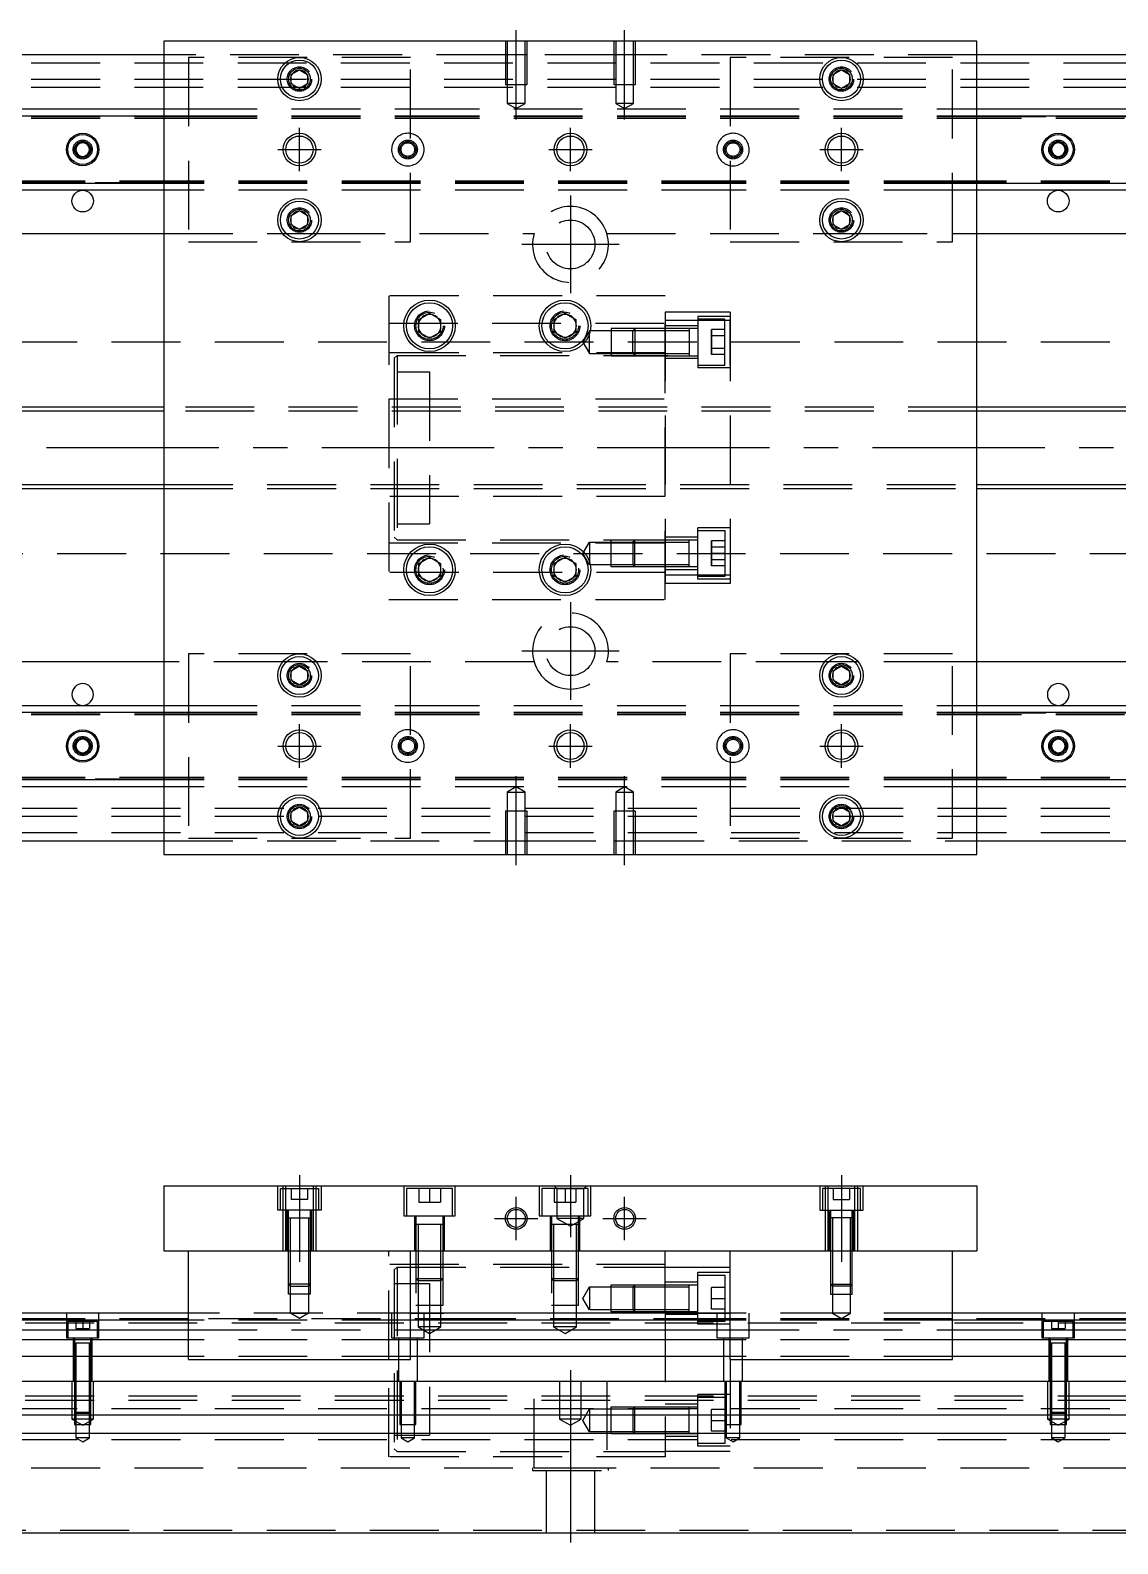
# Model space of a CAD drawing. Extents: x -10 to 788, y -246 to 77.
# Drawn here: x 190.3 to 391, y -202.1 to 77 of the extents above; entities that cross this region are included whole.
import ezdxf

# ---------------------------------------------------------------- set-up
doc = ezdxf.new("R2010")
doc.units = 0
doc.linetypes.add('CENTER', pattern=[50.8, 31.75, -6.35, 6.35, -6.35])
doc.linetypes.add('DASHED', pattern=[19.05, 12.7, -6.35])
doc.layers.get('0').update_dxf_attribs({"linetype": 'CONTINUOUS'})
doc.layers.add('CENTER', color=1, linetype='CENTER')

msp = doc.modelspace()

# ---------------------------------------------------------------- linework, layer by layer
at = {"color": 7, "linetype": 'CONTINUOUS'}
for p, q in [((215, 75), (215, -75)), ((365, 75), (215, 75)), ((365, -75), (365, 75)), ((215, 72.5), (0, 72.5)), ((580, 72.5), (365, 72.5)), ((238.5, 68.866026), (240, 69.73205)), ((238.5, 67.133974), (238.5, 68.866026)), ((240, 66.26795), (238.5, 67.133974)), ((240, 69.73205), (241.5, 68.866026)), ((241.5, 67.133974), (240, 66.26795)), ((241.5, 68.866026), (241.5, 67.133974)), ((338.5, 68.866026), (340, 69.73205)), ((338.5, 67.133974), (338.5, 68.866026)), ((340, 66.26795), (338.5, 67.133974)), ((340, 69.73205), (341.5, 68.866026)), ((341.5, 67.133974), (340, 66.26795)), ((341.5, 68.866026), (341.5, 67.133974)), ((0, 62.5), (215, 62.5)), ((365, 62.5), (580, 62.5)), ((0, 61.247728), (215, 61.247728)), ((365, 61.247728), (580, 61.247728)), ((198.75, 55.721688), (200, 56.443376)), ((200, 56.443376), (201.25, 55.721688)), ((378.75, 55.721688), (380, 56.443376)), ((380, 56.443376), (381.25, 55.721688)), ((198.75, 54.278312), (198.75, 55.721688)), ((200, 53.556624), (198.75, 54.278312)), ((201.25, 54.278312), (200, 53.556624)), ((201.25, 55.721688), (201.25, 54.278312)), ((378.75, 54.278312), (378.75, 55.721688)), ((380, 53.556624), (378.75, 54.278312)), ((381.25, 54.278312), (380, 53.556624)), ((381.25, 55.721688), (381.25, 54.278312)), ((215, 48.752272), (0, 48.752272)), ((215, 47.5), (0, 47.5)), ((580, 48.752272), (365, 48.752272)), ((580, 47.5), (365, 47.5)), ((238.5, 42.866026), (240, 43.73205)), ((238.5, 41.133974), (238.5, 42.866026)), ((240, 43.73205), (241.5, 42.866026)), ((241.5, 42.866026), (241.5, 41.133974)), ((338.5, 42.866026), (340, 43.73205)), ((338.5, 41.133974), (338.5, 42.866026)), ((340, 43.73205), (341.5, 42.866026)), ((341.5, 42.866026), (341.5, 41.133974)), ((176.708204, 39.5), (215, 39.5)), ((240, 40.26795), (238.5, 41.133974)), ((241.5, 41.133974), (240, 40.26795)), ((340, 40.26795), (338.5, 41.133974)), ((341.5, 41.133974), (340, 40.26795)), ((365, 39.5), (403.291796, 39.5)), ((262, 23.6547), (264, 24.809402)), ((262, 21.3453), (262, 23.6547)), ((264, 24.809402), (266, 23.6547)), ((266, 23.6547), (266, 21.3453)), ((287, 23.6547), (289, 24.809402)), ((287, 21.3453), (287, 23.6547)), ((289, 24.809402), (291, 23.6547)), ((291, 23.6547), (291, 21.3453)), ((264, 20.190598), (262, 21.3453)), ((266, 21.3453), (264, 20.190598)), ((289, 20.190598), (287, 21.3453)), ((291, 21.3453), (289, 20.190598)), ((215, 7.5), (40.5, 7.5)), ((530, 7.5), (365, 7.5)), ((40.5, -7.5), (215, -7.5)), ((365, -7.5), (530, -7.5)), ((262, -21.3453), (264, -20.190598)), ((262, -23.6547), (262, -21.3453)), ((264, -20.190598), (266, -21.3453)), ((266, -21.3453), (266, -23.6547)), ((287, -21.3453), (289, -20.190598)), ((287, -23.6547), (287, -21.3453)), ((289, -20.190598), (291, -21.3453)), ((291, -21.3453), (291, -23.6547)), ((264, -24.809402), (262, -23.6547)), ((266, -23.6547), (264, -24.809402)), ((289, -24.809402), (287, -23.6547)), ((291, -23.6547), (289, -24.809402)), ((215, -39.5), (176.708204, -39.5)), ((238.5, -41.133974), (240, -40.26795)), ((238.5, -42.866026), (238.5, -41.133974)), ((240, -40.26795), (241.5, -41.133974)), ((241.5, -41.133974), (241.5, -42.866026)), ((338.5, -41.133974), (340, -40.26795)), ((338.5, -42.866026), (338.5, -41.133974)), ((340, -40.26795), (341.5, -41.133974)), ((341.5, -41.133974), (341.5, -42.866026)), ((403.291796, -39.5), (365, -39.5)), ((240, -43.73205), (238.5, -42.866026)), ((241.5, -42.866026), (240, -43.73205)), ((340, -43.73205), (338.5, -42.866026)), ((341.5, -42.866026), (340, -43.73205)), ((0, -47.5), (215, -47.5)), ((0, -48.752272), (215, -48.752272)), ((365, -47.5), (580, -47.5)), ((365, -48.752272), (580, -48.752272)), ((198.75, -54.278312), (200, -53.556624)), ((198.75, -55.721688), (198.75, -54.278312)), ((200, -56.443376), (198.75, -55.721688)), ((200, -53.556624), (201.25, -54.278312)), ((201.25, -55.721688), (200, -56.443376)), ((201.25, -54.278312), (201.25, -55.721688)), ((378.75, -54.278312), (380, -53.556624)), ((378.75, -55.721688), (378.75, -54.278312)), ((380, -56.443376), (378.75, -55.721688)), ((380, -53.556624), (381.25, -54.278312)), ((381.25, -55.721688), (380, -56.443376)), ((381.25, -54.278312), (381.25, -55.721688)), ((215, -61.247728), (0, -61.247728)), ((580, -61.247728), (365, -61.247728)), ((215, -62.5), (0, -62.5)), ((580, -62.5), (365, -62.5)), ((238.5, -67.133974), (240, -66.26795)), ((240, -66.26795), (241.5, -67.133974)), ((338.5, -67.133974), (340, -66.26795)), ((340, -66.26795), (341.5, -67.133974)), ((238.5, -68.866026), (238.5, -67.133974)), ((240, -69.73205), (238.5, -68.866026)), ((241.5, -68.866026), (240, -69.73205)), ((241.5, -67.133974), (241.5, -68.866026)), ((338.5, -68.866026), (338.5, -67.133974)), ((340, -69.73205), (338.5, -68.866026)), ((341.5, -68.866026), (340, -69.73205)), ((341.5, -67.133974), (341.5, -68.866026)), ((0, -72.5), (215, -72.5)), ((365, -72.5), (580, -72.5)), ((215, -75), (365, -75)), ((215, -136.12), (215, -148.12)), ((215, -136.12), (365, -136.12)), ((365, -136.12), (365, -148.12)), ((266.500006, -143.22), (261.499994, -143.22)), ((215, -148.12), (365, -148.12)), ((219.5, -168.12), (219.5, -148.12)), ((260.5, -168.12), (260.5, -148.12)), ((307.5, -159.62), (307.5, -148.12)), ((319.5, -168.12), (319.5, -148.12)), ((360.5, -168.12), (360.5, -148.12)), ((307.5, -151.12), (319.5, -151.12)), ((219.5, -159.62), (0, -159.62)), ((219.5, -160.872272), (0, -160.872272)), ((319.5, -159.62), (260.5, -159.62)), ((319.5, -160.872272), (260.5, -160.872272)), ((580, -159.62), (360.5, -159.62)), ((580, -160.872272), (360.5, -160.872272)), ((0, -162.64668), (219.5, -162.64668)), ((219.5, -164.543076), (0, -164.543076)), ((260.5, -162.64668), (319.5, -162.64668)), ((319.5, -164.543076), (260.5, -164.543076)), ((360.5, -162.64668), (580, -162.64668)), ((580, -164.543076), (360.5, -164.543076)), ((219.5, -167.597372), (0, -167.597372)), ((219.5, -168.12), (260.5, -168.12)), ((319.5, -167.597372), (260.5, -167.597372)), ((319.5, -168.12), (360.5, -168.12)), ((580, -167.597372), (360.5, -167.597372)), ((0, -172.12), (580, -172.12)), ((580, -178.42), (0, -178.42)), ((580, -181.82), (0, -181.82)), ((0, -200.12), (580, -200.12))]:
    msp.add_line(p, q, dxfattribs=at)
at = {"color": 3, "linetype": 'DASHED'}
for p, q in [((278.000006, 75), (278.000006, 67)), ((278.35, 75), (278.35, 67)), ((281.65, 67), (281.65, 75)), ((281.999994, 67), (281.999994, 75)), ((298.000006, 75), (298.000006, 67)), ((298.35, 75), (298.35, 67)), ((301.65, 67), (301.65, 75)), ((301.999994, 67), (301.999994, 75)), ((0, 71), (580, 71)), ((278.000006, 72.5), (215, 72.5)), ((260.5, 72), (219.5, 72)), ((219.5, 72), (219.5, 38)), ((260.5, 38), (260.5, 72)), ((281.999994, 72.5), (278.000006, 72.5)), ((298.000006, 72.5), (281.999994, 72.5)), ((301.999994, 72.5), (298.000006, 72.5)), ((365, 72.5), (301.999994, 72.5)), ((360.5, 72), (319.5, 72)), ((319.5, 72), (319.5, 38)), ((360.5, 38), (360.5, 72)), ((0, 68), (580, 68)), ((241.973226, 68.326156), (242, 68)), ((278.000006, 67), (281.999994, 67)), ((278.35, 67), (278.35, 63.5)), ((281.65, 63.5), (281.65, 67)), ((298.000006, 67), (301.999994, 67)), ((298.35, 67), (298.35, 63.5)), ((301.65, 63.5), (301.65, 67)), ((338, 68), (338.023172, 68.30356)), ((0, 66.5), (580, 66.5)), ((215, 62.5), (219.5, 62.5)), ((219.5, 62.5), (260.5, 62.5)), ((260.5, 62.5), (319.5, 62.5)), ((281.65, 63.5), (278.35, 63.5)), ((278.35, 63.5), (280, 62.547372)), ((280, 62.547372), (281.65, 63.5)), ((301.65, 63.5), (298.35, 63.5)), ((298.35, 63.5), (300, 62.547372)), ((300, 62.547372), (301.65, 63.5)), ((319.5, 62.5), (360.5, 62.5)), ((360.5, 62.5), (365, 62.5)), ((0, 61.1147), (215, 61.1147)), ((0, 61.1), (219.5, 61.1)), ((0, 60.8), (219.5, 60.8)), ((215, 61.247728), (219.5, 61.247728)), ((215, 61.1147), (219.5, 61.1147)), ((219.5, 61.247728), (260.5, 61.247728)), ((219.5, 61.1147), (260.5, 61.1147)), ((219.5, 61.1), (260.5, 61.1)), ((219.5, 60.8), (260.5, 60.8)), ((260.5, 61.247728), (319.5, 61.247728)), ((260.5, 61.1147), (319.5, 61.1147)), ((260.5, 61.1), (319.5, 61.1)), ((260.5, 60.8), (319.5, 60.8)), ((319.5, 61.247728), (360.5, 61.247728)), ((319.5, 61.1147), (360.5, 61.1147)), ((319.5, 61.1), (360.5, 61.1)), ((319.5, 60.8), (360.5, 60.8)), ((360.5, 61.247728), (365, 61.247728)), ((360.5, 61.1147), (365, 61.1147)), ((360.5, 61.1), (580, 61.1)), ((360.5, 60.8), (580, 60.8)), ((365, 61.1147), (580, 61.1147)), ((201.477374, 55.25955), (201.5, 55)), ((378.5, 55), (378.52041, 55.24661)), ((219.5, 49.2), (0, 49.2)), ((219.5, 48.9), (0, 48.9)), ((215, 48.8853), (0, 48.8853)), ((219.5, 48.8853), (215, 48.8853)), ((219.5, 48.752272), (215, 48.752272)), ((219.5, 47.5), (215, 47.5)), ((260.5, 49.2), (219.5, 49.2)), ((260.5, 48.9), (219.5, 48.9)), ((260.5, 48.8853), (219.5, 48.8853)), ((260.5, 48.752272), (219.5, 48.752272)), ((260.5, 47.5), (219.5, 47.5)), ((319.5, 49.2), (260.5, 49.2)), ((319.5, 48.9), (260.5, 48.9)), ((319.5, 48.8853), (260.5, 48.8853)), ((319.5, 48.752272), (260.5, 48.752272)), ((319.5, 47.5), (260.5, 47.5)), ((360.5, 49.2), (319.5, 49.2)), ((360.5, 48.9), (319.5, 48.9)), ((360.5, 48.8853), (319.5, 48.8853)), ((360.5, 48.752272), (319.5, 48.752272)), ((360.5, 47.5), (319.5, 47.5)), ((580, 49.2), (360.5, 49.2)), ((580, 48.9), (360.5, 48.9)), ((365, 48.8853), (360.5, 48.8853)), ((365, 48.752272), (360.5, 48.752272)), ((365, 47.5), (360.5, 47.5)), ((580, 48.8853), (365, 48.8853)), ((241.973226, 42.326156), (242, 42)), ((341.973226, 42.326156), (342, 42)), ((215, 39.5), (236.877502, 39.5)), ((236.877502, 39.5), (237.55051, 39.5)), ((237.55051, 39.5), (242.44949, 39.5)), ((242.44949, 39.5), (243.122498, 39.5)), ((243.122498, 39.5), (283.291796, 39.5)), ((296.708204, 39.5), (336.877502, 39.5)), ((336.877502, 39.5), (337.55051, 39.5)), ((337.55051, 39.5), (342.44949, 39.5)), ((342.44949, 39.5), (343.122498, 39.5)), ((343.122498, 39.5), (360.5, 39.5)), ((360.5, 39.5), (365, 39.5)), ((219.5, 38), (260.5, 38)), ((319.5, 38), (360.5, 38)), ((256.5, 28), (256.5, -28)), ((307.5, 28), (256.5, 28)), ((307.5, -28), (307.5, 28)), ((256.5, 23), (307.5, 23)), ((261.5, 22.5), (261.512884, 22.753488)), ((286.5, 22.5), (286.52689, 22.865682)), ((307.5, 25), (307.5, -25)), ((319.5, 25), (307.5, 25)), ((319.5, 23.49468), (307.5, 23.49468)), ((313.5, 22.485571), (307.5, 22.485571)), ((313.5, 24.235572), (313.5, 14.735572)), ((319.5, 24.235572), (313.5, 24.235572)), ((318.5, 23.735571), (313.5, 23.735571)), ((318.5, 15.235572), (318.5, 23.735572)), ((319.5, 25), (319.5, -25)), ((319.5, 15.235571), (319.5, 23.735571)), ((293.500001, 21.585571), (292.287565, 19.485571)), ((299.4, 21.585571), (293.5, 21.585571)), ((293.500001, 17.385571), (293.500001, 21.585571)), ((302.4, 21.985565), (297.5, 21.985565)), ((297.5, 21.971141), (297.5, 16.985576)), ((302, 21.585571), (299.4, 21.585571)), ((301.9, 21.985571), (301.5, 21.585571)), ((301.5, 17.385571), (301.5, 21.585571)), ((301.9, 21.985571), (301.9, 16.985571)), ((311.9, 21.585571), (302, 21.585571)), ((313.5, 21.985565), (302.4, 21.985565)), ((311.9, 21.985571), (311.9, 16.985571)), ((316, 20.640272), (316, 21.794972)), ((316, 21.794972), (316, 20.640272)), ((318.5, 21.794972), (316, 21.794972)), ((318.5, 20.640272), (316, 20.640272)), ((316, 18.330872), (316, 20.640272)), ((316, 20.640272), (316, 18.330872)), ((580, 19.5), (61.969694, 19.5)), ((307.5, 17.5), (256.5, 17.5)), ((257.5, 16.5), (258, 17)), ((258, 17), (308, 17)), ((258, 17), (258, -17)), ((292.287565, 19.485571), (293.500001, 17.385571)), ((293.500001, 17.385571), (299.4, 17.385571)), ((297.5, 16.985575), (302.4, 16.985575)), ((299.4, 17.385571), (302, 17.385571)), ((301.5, 17.385571), (301.9, 16.985571)), ((302, 17.385571), (311.9, 17.385571)), ((302.4, 16.985575), (313.5, 16.985575)), ((318.5, 18.330872), (316, 18.330872)), ((316, 17.17617), (316, 18.330872)), ((316, 18.330872), (316, 17.17617)), ((318.5, 17.17617), (316, 17.17617)), ((257.5, 16.5), (257.5, -16.5)), ((258, 14), (264, 14)), ((264, 14), (264, -14)), ((313.5, 16.485571), (307.5, 16.485571)), ((313.5, 15.235572), (318.5, 15.235572)), ((319.5, 14.735572), (313.5, 14.735572)), ((256.5, 9), (307.5, 9)), ((365, 7.5), (215, 7.5)), ((365, 6.75), (215, 6.75)), ((215, -6.75), (365, -6.75)), ((215, -7.5), (365, -7.5)), ((307.5, -9), (256.5, -9)), ((258, -17), (257.5, -16.5)), ((258, -14), (264, -14)), ((313.5, -16.485572), (307.5, -16.485572)), ((313.5, -24.235572), (313.5, -14.735572)), ((319.5, -14.735572), (313.5, -14.735572)), ((313.5, -15.235571), (318.5, -15.235571)), ((318.5, -15.235571), (318.5, -23.735571)), ((61.969694, -19.5), (580, -19.5)), ((256.5, -17.5), (307.5, -17.5)), ((258, -17), (307.5, -17)), ((292.287565, -19.485571), (293.500001, -17.385571)), ((293.500001, -21.585571), (292.287565, -19.485571)), ((293.500001, -17.385571), (293.500001, -21.585571)), ((293.500001, -17.385571), (299.4, -17.385571)), ((297.5, -21.985566), (297.5, -16.985575)), ((297.5, -16.985575), (302.4, -16.985575)), ((299.4, -17.385571), (302, -17.385571)), ((301.499979, -17.385571), (301.899979, -16.985571)), ((301.499979, -17.385571), (301.499979, -21.585571)), ((301.899979, -21.985571), (301.899979, -16.985571)), ((302, -17.385571), (311.9, -17.385572)), ((302.4, -16.985575), (313.5, -16.985575)), ((311.9, -21.985571), (311.9, -16.985571)), ((316, -18.330872), (316, -17.17617)), ((316, -17.17617), (316, -18.330872)), ((318.5, -17.17617), (316, -17.17617)), ((318.5, -18.330872), (316, -18.330872)), ((316, -20.640272), (316, -18.330872)), ((316, -18.330872), (316, -20.640272)), ((318.5, -19.485571), (316, -19.485571)), ((266.483582, -22.213962), (266.5, -22.5)), ((291.483582, -22.213962), (291.5, -22.5)), ((299.4, -21.585571), (293.66115, -21.585571)), ((302.4, -21.985565), (297.5, -21.985565)), ((302, -21.585571), (299.4, -21.585571)), ((301.899979, -21.985571), (301.499979, -21.585571)), ((311.9, -21.585571), (302, -21.585571)), ((313.5, -21.985565), (302.4, -21.985565)), ((311.9, -21.728173), (311.9, -21.985571)), ((318.5, -20.640272), (316, -20.640272)), ((316, -21.794972), (316, -20.640272)), ((316, -20.640272), (316, -21.794972)), ((318.5, -21.794972), (316, -21.794972)), ((307.5, -23), (256.5, -23)), ((313.5, -22.485572), (307.5, -22.485572)), ((319.5, -23.49468), (307.5, -23.49468)), ((319.5, -25), (307.5, -25)), ((318.5, -23.735571), (313.5, -23.735571)), ((319.5, -24.235572), (313.5, -24.235572)), ((256.5, -28), (307.5, -28)), ((219.5, -38), (219.5, -72)), ((260.5, -38), (219.5, -38)), ((260.5, -72), (260.5, -38)), ((319.5, -38), (319.5, -72)), ((360.5, -38), (319.5, -38)), ((360.5, -72), (360.5, -38)), ((236.877502, -39.5), (215, -39.5)), ((237.55051, -39.5), (236.877502, -39.5)), ((242.44949, -39.5), (237.55051, -39.5)), ((241.973226, -41.673844), (242, -42)), ((243.122498, -39.5), (242.44949, -39.5)), ((283.291796, -39.5), (243.122498, -39.5)), ((336.877502, -39.5), (296.708204, -39.5)), ((337.55051, -39.5), (336.877502, -39.5)), ((342.44949, -39.5), (337.55051, -39.5)), ((338, -42), (338.030168, -41.653934)), ((343.122498, -39.5), (342.44949, -39.5)), ((360.5, -39.5), (343.122498, -39.5)), ((365, -39.5), (360.5, -39.5)), ((0, -48.8853), (215, -48.8853)), ((0, -48.9), (219.5, -48.9)), ((0, -49.2), (219.5, -49.2)), ((215, -47.5), (219.5, -47.5)), ((215, -48.752272), (219.5, -48.752272)), ((215, -48.8853), (219.5, -48.8853)), ((219.5, -47.5), (260.5, -47.5)), ((219.5, -48.752272), (260.5, -48.752272)), ((219.5, -48.8853), (260.5, -48.8853)), ((219.5, -48.9), (260.5, -48.9)), ((219.5, -49.2), (260.5, -49.2)), ((260.5, -47.5), (319.5, -47.5)), ((260.5, -48.752272), (319.5, -48.752272)), ((260.5, -48.8853), (319.5, -48.8853)), ((260.5, -48.9), (319.5, -48.9)), ((260.5, -49.2), (319.5, -49.2)), ((319.5, -47.5), (360.5, -47.5)), ((319.5, -48.752272), (360.5, -48.752272)), ((319.5, -48.8853), (360.5, -48.8853)), ((319.5, -48.9), (360.5, -48.9)), ((319.5, -49.2), (360.5, -49.2)), ((360.5, -47.5), (365, -47.5)), ((360.5, -48.752272), (365, -48.752272)), ((360.5, -48.8853), (365, -48.8853)), ((360.5, -48.9), (580, -48.9)), ((360.5, -49.2), (580, -49.2)), ((365, -48.8853), (580, -48.8853)), ((198.5, -55), (198.52041, -54.75339)), ((381.477374, -54.74045), (381.5, -55)), ((219.5, -60.8), (0, -60.8)), ((219.5, -61.1), (0, -61.1)), ((215, -61.1147), (0, -61.1147)), ((219.5, -61.1147), (215, -61.1147)), ((219.5, -61.247728), (215, -61.247728)), ((260.5, -60.8), (219.5, -60.8)), ((260.5, -61.1), (219.5, -61.1)), ((260.5, -61.1147), (219.5, -61.1147)), ((260.5, -61.247728), (219.5, -61.247728)), ((319.5, -60.8), (260.5, -60.8)), ((319.5, -61.1), (260.5, -61.1)), ((319.5, -61.1147), (260.5, -61.1147)), ((319.5, -61.247728), (260.5, -61.247728)), ((360.5, -60.8), (319.5, -60.8)), ((360.5, -61.1), (319.5, -61.1)), ((360.5, -61.1147), (319.5, -61.1147)), ((360.5, -61.247728), (319.5, -61.247728)), ((580, -60.8), (360.5, -60.8)), ((580, -61.1), (360.5, -61.1)), ((365, -61.1147), (360.5, -61.1147)), ((365, -61.247728), (360.5, -61.247728)), ((580, -61.1147), (365, -61.1147)), ((219.5, -62.5), (215, -62.5)), ((260.5, -62.5), (219.5, -62.5)), ((319.5, -62.5), (260.5, -62.5)), ((280, -62.547372), (278.35, -63.5)), ((278.35, -63.5), (280, -63.5)), ((278.35, -63.5), (278.35, -67)), ((281.65, -63.5), (280, -62.547372)), ((280, -63.5), (281.65, -63.5)), ((281.65, -67), (281.65, -63.5)), ((300, -62.547372), (298.35, -63.5)), ((298.35, -63.5), (300, -63.5)), ((298.35, -63.5), (298.35, -67)), ((301.65, -63.5), (300, -62.547372)), ((300, -63.5), (301.65, -63.5)), ((301.65, -67), (301.65, -63.5)), ((360.5, -62.5), (319.5, -62.5)), ((365, -62.5), (360.5, -62.5)), ((580, -66.5), (0, -66.5)), ((580, -68), (0, -68)), ((238, -68), (238.023172, -67.69644)), ((281.999994, -67), (278.000006, -67)), ((278.000006, -67), (278.000006, -75)), ((278.35, -67), (278.35, -75)), ((281.65, -75), (281.65, -67)), ((281.999994, -75), (281.999994, -67)), ((301.999994, -67), (298.000006, -67)), ((298.000006, -67), (298.000006, -75)), ((298.35, -67), (298.35, -75)), ((301.65, -75), (301.65, -67)), ((301.999994, -75), (301.999994, -67)), ((338, -68), (338.023172, -67.69644)), ((580, -71), (0, -71)), ((215, -72.5), (278.000006, -72.5)), ((219.5, -72), (260.5, -72)), ((278.000006, -72.5), (281.999994, -72.5)), ((281.999994, -72.5), (298.000006, -72.5)), ((298.000006, -72.5), (301.999994, -72.5)), ((301.999994, -72.5), (365, -72.5)), ((319.5, -72), (360.5, -72)), ((236, -140.62), (236, -136.12)), ((236.5, -136.62), (243.5, -136.62)), ((236.5, -140.62), (236.5, -136.62)), ((237.000006, -136.62), (237.000006, -136.12)), ((237.000006, -140.62), (237.000006, -136.62)), ((237.5, -148.12), (237.5, -136.12)), ((238.5, -136.62), (238.5, -138.62)), ((240, -136.62), (240, -138.62)), ((241.5, -136.62), (241.5, -138.62)), ((242.5, -136.12), (242.5, -148.12)), ((242.999994, -136.12), (242.999994, -136.62)), ((242.999994, -136.62), (242.999994, -140.62)), ((243.5, -136.62), (243.5, -140.62)), ((244, -136.12), (244, -140.62)), ((259.25, -136.12), (259.25, -141.62)), ((268.25, -136.62), (259.75, -136.62)), ((259.75, -136.62), (259.75, -141.62)), ((262, -136.62), (262, -139.12)), ((264, -136.62), (264, -139.12)), ((266, -136.62), (266, -139.12)), ((268.25, -141.62), (268.25, -136.62)), ((268.75, -141.62), (268.75, -136.12)), ((284.25, -136.12), (284.25, -141.62)), ((293.25, -136.62), (284.75, -136.62)), ((284.75, -136.62), (284.75, -141.62)), ((287.5, -136.62), (287, -136.12)), ((287, -136.62), (287, -139.12)), ((287.5, -136.62), (287.5, -142.12)), ((287.5, -136.62), (292.5, -136.62)), ((289, -136.62), (289, -139.12)), ((291, -136.62), (291, -139.12)), ((292.5, -136.62), (293, -136.12)), ((292.5, -142.12), (292.5, -136.62)), ((293.25, -141.62), (293.25, -136.62)), ((293.75, -141.62), (293.75, -136.12)), ((336, -136.12), (336, -140.62)), ((343.5, -136.62), (336.5, -136.62)), ((336.5, -136.62), (336.5, -140.62)), ((337.000006, -136.12), (337.000006, -136.62)), ((337.000006, -136.62), (337.000006, -140.62)), ((337.5, -136.12), (337.5, -148.12)), ((338.5, -136.62), (338.5, -138.62)), ((340, -136.62), (340, -138.62)), ((341.5, -136.62), (341.5, -138.62)), ((342.5, -148.12), (342.5, -136.12)), ((342.999994, -136.62), (342.999994, -136.12)), ((342.999994, -140.62), (342.999994, -136.62)), ((343.5, -140.62), (343.5, -136.62)), ((344, -140.62), (344, -136.12)), ((240, -138.62), (238.5, -138.62)), ((241.5, -138.62), (240, -138.62)), ((262, -139.12), (264, -139.12)), ((264, -139.12), (266, -139.12)), ((287, -139.12), (289, -139.12)), ((289, -139.12), (291, -139.12)), ((338.5, -138.62), (340, -138.62)), ((340, -138.62), (341.5, -138.62)), ((244, -140.62), (236, -140.62)), ((237.000006, -148.12), (237.000006, -140.62)), ((237.75, -148.12), (237.75, -140.62)), ((237.999994, -142.02), (242.000006, -142.02)), ((237.999994, -142.02), (242.000006, -142.02)), ((237.999994, -142.02), (242.000006, -142.02)), ((238, -142.02), (238, -140.62)), ((238, -142.02), (238, -142.015)), ((238, -142.02), (238.216668, -142.02)), ((238, -142.025), (238, -142.02)), ((238, -148.12), (238, -142.02)), ((238.216668, -142.02), (241.783292, -142.02)), ((238.35, -148.12), (238.35, -142.02)), ((241.65, -142.02), (241.65, -148.12)), ((241.783292, -142.02), (242, -142.02)), ((242, -140.62), (242, -142.02)), ((242, -142.015), (242, -142.02)), ((242, -142.02), (242, -142.025)), ((242, -142.02), (242, -148.12)), ((242.25, -140.62), (242.25, -148.12)), ((242.999994, -140.62), (242.999994, -148.12)), ((259.25, -141.62), (268.75, -141.62)), ((261.25, -141.62), (261.25, -148.12)), ((261.5, -141.62), (261.5, -143.22)), ((266.5, -143.22), (266.5, -141.62)), ((266.75, -148.12), (266.75, -141.62)), ((284.25, -141.62), (293.75, -141.62)), ((286.25, -141.62), (286.25, -148.12)), ((286.5, -141.62), (286.5, -143.22)), ((292.5, -142.12), (287.5, -142.12)), ((287.5, -142.12), (290, -143.563376)), ((290, -143.563376), (292.5, -142.12)), ((291.5, -143.22), (291.5, -141.62)), ((291.75, -148.12), (291.75, -141.62)), ((336, -140.62), (344, -140.62)), ((337.000006, -140.62), (337.000006, -148.12)), ((337.75, -140.62), (337.75, -148.12)), ((342.000006, -142.02), (337.999994, -142.02)), ((342.000006, -142.02), (337.999994, -142.02)), ((342.000006, -142.02), (337.999994, -142.02)), ((338, -140.62), (338, -142.02)), ((338, -142.015), (338, -142.02)), ((338.216708, -142.02), (338, -142.02)), ((338, -142.02), (338, -142.025)), ((338, -142.02), (338, -148.12)), ((341.783332, -142.02), (338.216708, -142.02)), ((338.35, -142.02), (338.35, -148.12)), ((341.65, -148.12), (341.65, -142.02)), ((342, -142.02), (341.783332, -142.02)), ((342, -142.02), (342, -140.62)), ((342, -142.02), (342, -142.015)), ((342, -142.025), (342, -142.02)), ((342, -148.12), (342, -142.02)), ((342.25, -148.12), (342.25, -140.62)), ((342.999994, -148.12), (342.999994, -140.62)), ((261.5, -143.215), (261.5, -143.22)), ((261.757468, -143.22), (261.5, -143.22)), ((261.5, -143.22), (261.5, -143.225)), ((261.5, -143.22), (261.500006, -158.12)), ((266.242552, -143.22), (261.757468, -143.22)), ((261.9, -143.22), (261.9, -148.12)), ((266.1, -148.12), (266.1, -143.22)), ((266.5, -143.22), (266.242552, -143.22)), ((266.5, -143.22), (266.5, -143.215)), ((266.5, -143.225), (266.5, -143.22)), ((266.5, -148.12), (266.5, -143.22)), ((291.500006, -143.22), (286.499994, -143.22)), ((286.5, -143.215), (286.5, -143.22)), ((286.757468, -143.22), (286.5, -143.22)), ((286.5, -143.22), (286.5, -143.225)), ((286.5, -143.22), (286.500006, -158.12)), ((291.242552, -143.22), (286.757468, -143.22)), ((286.9, -143.22), (286.9, -148.12)), ((291.1, -148.12), (291.1, -143.22)), ((291.5, -143.22), (291.242552, -143.22)), ((291.5, -143.22), (291.5, -143.215)), ((291.5, -143.225), (291.5, -143.22)), ((291.5, -148.12), (291.5, -143.22)), ((238, -154.27), (238, -148.12)), ((238.000006, -154.270006), (238.000006, -148.12)), ((238.35, -154.62), (238.35, -148.12)), ((241.65, -148.12), (241.65, -154.62)), ((241.999994, -148.12), (241.999994, -154.270006)), ((242, -148.12), (242, -154.27)), ((256.5, -168.12), (256.5, -148.12)), ((307.5, -150.62), (256.5, -150.62)), ((261.9, -148.12), (261.9, -153.62)), ((266.1, -153.62), (266.1, -148.12)), ((266.499994, -153.220006), (266.499994, -148.12)), ((266.5, -153.22), (266.5, -148.12)), ((286.9, -148.12), (286.9, -153.62)), ((291.1, -153.62), (291.1, -148.12)), ((291.499994, -153.220006), (291.499994, -148.12)), ((291.5, -153.22), (291.5, -148.12)), ((338, -148.12), (338, -154.27)), ((338.000006, -148.12), (338.000006, -154.270006)), ((338.35, -148.12), (338.35, -154.62)), ((341.65, -154.62), (341.65, -148.12)), ((341.999994, -154.270006), (341.999994, -148.12)), ((342, -154.27), (342, -148.12)), ((257.5, -151.62), (258, -151.12)), ((257.5, -151.62), (257.5, -184.62)), ((258, -151.12), (307.5, -151.12)), ((258, -151.12), (258, -185.12)), ((261.5, -153.22), (266.5, -153.22)), ((261.5, -153.22), (261.9, -153.62)), ((266.1, -153.62), (266.5, -153.22)), ((266.499994, -158.12), (266.499994, -153.220006)), ((286.5, -153.22), (291.5, -153.22)), ((286.5, -153.22), (286.9, -153.62)), ((291.1, -153.62), (291.5, -153.22)), ((291.499994, -158.12), (291.499994, -153.220006)), ((313.5, -161.620001), (313.5, -152.120001)), ((319.5, -152.120001), (313.5, -152.120001)), ((313.5, -152.62), (318.5, -152.62)), ((318.5, -152.62), (318.5, -161.12)), ((242, -154.27), (238, -154.27)), ((238.35, -154.62), (238, -154.27)), ((238.000006, -156.12), (238.000006, -154.270006)), ((241.999994, -156.12), (238.000006, -156.12)), ((238.35, -154.62), (241.65, -154.62)), ((238.35, -156.12), (238.35, -154.62)), ((238.35, -159.62), (238.35, -156.12)), ((242, -154.27), (241.65, -154.62)), ((241.65, -154.62), (241.65, -156.12)), ((241.65, -156.12), (241.65, -159.62)), ((241.999994, -154.270006), (241.999994, -156.12)), ((257.5, -154.12), (264, -154.12)), ((266.1, -153.62), (261.9, -153.62)), ((261.9, -153.62), (261.9, -158.12)), ((264, -154.12), (264, -182.12)), ((266.1, -158.12), (266.1, -153.62)), ((291.1, -153.62), (286.9, -153.62)), ((286.9, -153.62), (286.9, -158.12)), ((291.1, -158.12), (291.1, -153.62)), ((292.287565, -156.87), (293.500001, -154.77)), ((293.500001, -154.77), (293.500001, -158.97)), ((293.500001, -154.77), (299.4, -154.77)), ((297.5, -159.369995), (297.5, -154.370004)), ((297.5, -154.370004), (302.4, -154.370004)), ((299.4, -154.77), (302, -154.77)), ((301.499979, -154.77), (301.899979, -154.37)), ((301.499979, -154.77), (301.499979, -158.97)), ((301.899979, -159.37), (301.899979, -154.37)), ((302, -154.77), (311.9, -154.770001)), ((302.4, -154.370004), (313.5, -154.370004)), ((313.5, -153.870001), (307.5, -153.870001)), ((311.9, -159.37), (311.9, -154.37)), ((316, -158.87), (316, -154.87)), ((318.5, -154.87), (316, -154.87)), ((338, -154.27), (342, -154.27)), ((338, -154.27), (338.35, -154.62)), ((338.000006, -154.270006), (338.000006, -156.12)), ((338.000006, -156.12), (341.999994, -156.12)), ((341.65, -154.62), (338.35, -154.62)), ((338.35, -154.62), (338.35, -156.12)), ((338.35, -156.12), (338.35, -159.62)), ((341.65, -154.62), (342, -154.27)), ((341.65, -156.12), (341.65, -154.62)), ((341.65, -159.62), (341.65, -156.12)), ((341.999994, -156.12), (341.999994, -154.270006)), ((261.500006, -158.12), (266.499994, -158.12)), ((261.9, -158.12), (261.9, -162.12)), ((266.1, -162.12), (266.1, -158.12)), ((286.500006, -158.12), (291.499994, -158.12)), ((286.9, -158.12), (286.9, -162.12)), ((291.1, -162.12), (291.1, -158.12)), ((293.500001, -158.97), (292.287565, -156.87)), ((299.4, -158.97), (293.66115, -158.97)), ((302, -158.97), (299.4, -158.97)), ((301.899979, -159.37), (301.499979, -158.97)), ((311.9, -158.97), (302, -158.97)), ((316, -156.87), (318.5, -156.87)), ((318.5, -158.87), (316, -158.87)), ((37, -161.37), (530.005, -161.37)), ((219.5, -160.62), (40.5, -160.62)), ((197, -159.62), (197, -164.12)), ((202.75, -161.12), (197.25, -161.12)), ((197.25, -161.12), (197.25, -164.12)), ((198.75, -161.12), (198.75, -162.42)), ((200, -161.12), (200, -162.42)), ((201.25, -161.12), (201.25, -162.42)), ((202.75, -164.12), (202.75, -161.12)), ((203, -164.12), (203, -159.62)), ((263.35, -159.62), (219.5, -159.62)), ((274, -160.62), (219.5, -160.62)), ((260.5, -160.872272), (219.5, -160.872272)), ((238.35, -159.62), (241.65, -159.62)), ((240, -160.572628), (238.35, -159.62)), ((241.65, -159.62), (240, -160.572628)), ((257, -159.62), (257, -164.12)), ((260.5, -159.62), (266.65, -159.62)), ((263, -164.12), (263, -159.62)), ((318, -160.62), (274, -160.62)), ((302.4, -159.369994), (297.5, -159.369994)), ((313.5, -159.369994), (302.4, -159.369994)), ((307.5, -159.62), (307.5, -186.12)), ((313.5, -159.870001), (307.5, -159.870001)), ((313.35, -159.62), (319.5, -159.62)), ((318.5, -161.12), (313.5, -161.12)), ((319.5, -161.620001), (313.5, -161.620001)), ((360.5, -159.62), (316.65, -159.62)), ((317, -159.62), (317, -164.12)), ((360.5, -160.62), (318, -160.62)), ((360.5, -160.872272), (319.5, -160.872272)), ((323, -164.12), (323, -159.62)), ((341.65, -159.62), (338.35, -159.62)), ((338.35, -159.62), (340, -160.572628)), ((340, -160.572628), (341.65, -159.62)), ((530.005, -160.62), (360.5, -160.62)), ((377, -159.62), (377, -164.12)), ((382.75, -161.12), (377.25, -161.12)), ((377.25, -161.12), (377.25, -164.12)), ((378.75, -161.12), (378.75, -162.42)), ((380, -161.12), (380, -162.42)), ((381.25, -161.12), (381.25, -162.42)), ((382.75, -164.12), (382.75, -161.12)), ((383, -164.12), (383, -159.62)), ((197, -164.12), (203, -164.12)), ((198.25, -164.12), (198.25, -172.12)), ((198.5, -164.12), (198.5, -165.12)), ((198.75, -162.42), (200, -162.42)), ((200, -162.42), (201.25, -162.42)), ((201.5, -165.12), (201.5, -164.12)), ((201.75, -172.12), (201.75, -164.12)), ((219.5, -162.64668), (260.5, -162.64668)), ((260.5, -164.543076), (219.5, -164.543076)), ((257, -164.12), (263, -164.12)), ((258.25, -164.12), (258.25, -172.12)), ((261.75, -172.12), (261.75, -164.12)), ((266.1, -162.12), (261.9, -162.12)), ((261.9, -162.12), (264, -163.332436)), ((264, -163.332436), (266.1, -162.12)), ((291.1, -162.12), (286.9, -162.12)), ((286.9, -162.12), (289, -163.332436)), ((289, -163.332436), (291.1, -162.12)), ((317, -164.12), (323, -164.12)), ((318.25, -164.12), (318.25, -172.12)), ((319.5, -162.64668), (360.5, -162.64668)), ((360.5, -164.543076), (319.5, -164.543076)), ((321.75, -172.12), (321.75, -164.12)), ((377, -164.12), (383, -164.12)), ((378.25, -164.12), (378.25, -172.12)), ((378.5, -164.12), (378.5, -165.12)), ((378.75, -162.42), (380, -162.42)), ((380, -162.42), (381.25, -162.42)), ((381.5, -165.12), (381.5, -164.12)), ((381.75, -172.12), (381.75, -164.12)), ((199.998804, -165.12), (198.499994, -165.12)), ((201.500006, -165.12), (198.499994, -165.12)), ((198.5, -165.115), (198.5, -165.12)), ((198.624678, -165.12), (198.5, -165.12)), ((198.5, -165.12), (198.5, -165.125)), ((198.5, -165.12), (198.5, -172.12)), ((199.998804, -165.12), (198.624678, -165.12)), ((198.75, -165.12), (198.75, -172.12)), ((201.500006, -165.12), (199.998804, -165.12)), ((201.37533, -165.12), (199.998804, -165.12)), ((201.25, -172.12), (201.25, -165.12)), ((201.5, -165.12), (201.37533, -165.12)), ((201.5, -165.12), (201.5, -165.115)), ((201.5, -165.125), (201.5, -165.12)), ((201.5, -172.12), (201.5, -165.12)), ((379.998804, -165.12), (378.499994, -165.12)), ((381.500006, -165.12), (378.499994, -165.12)), ((378.5, -165.115), (378.5, -165.12)), ((378.624678, -165.12), (378.5, -165.12)), ((378.5, -165.12), (378.5, -165.125)), ((378.5, -165.12), (378.5, -172.12)), ((379.998804, -165.12), (378.624678, -165.12)), ((378.75, -165.12), (378.75, -172.12)), ((381.500006, -165.12), (379.998804, -165.12)), ((381.37533, -165.12), (379.998804, -165.12)), ((381.25, -172.12), (381.25, -165.12)), ((381.5, -165.12), (381.37533, -165.12)), ((381.5, -165.12), (381.5, -165.115)), ((381.5, -165.125), (381.5, -165.12)), ((381.5, -172.12), (381.5, -165.12)), ((260.5, -167.597372), (219.5, -167.597372)), ((256.5, -186.12), (256.5, -168.12)), ((360.5, -167.597372), (319.5, -167.597372)), ((319.5, -168.12), (319.5, -185.12)), ((198, -172.12), (198, -179.12)), ((198.5, -172.12), (198.5, -177.87)), ((198.500006, -172.12), (198.500002, -177.87)), ((198.75, -172.12), (198.75, -178.12)), ((201.25, -178.12), (201.25, -172.12)), ((201.499998, -177.87), (201.499994, -172.12)), ((201.5, -177.87), (201.5, -172.12)), ((202, -179.12), (202, -172.12)), ((258.500006, -172.12), (258.500006, -178.42)), ((258.75, -172.12), (258.75, -180.12)), ((261.25, -180.12), (261.25, -172.12)), ((261.499994, -178.42), (261.499994, -172.12)), ((283.291796, -188.12), (283.291796, -172.12)), ((288, -172.12), (288, -179.12)), ((292, -179.12), (292, -172.12)), ((296.708204, -172.12), (296.708204, -188.12)), ((318.500006, -172.12), (318.500006, -178.42)), ((318.75, -172.12), (318.75, -180.12)), ((321.25, -180.12), (321.25, -172.12)), ((321.499994, -178.42), (321.499994, -172.12)), ((378, -172.12), (378, -179.12)), ((378.5, -172.12), (378.5, -177.87)), ((378.500006, -172.12), (378.500002, -177.87)), ((378.75, -172.12), (378.75, -178.12)), ((381.25, -178.12), (381.25, -172.12)), ((381.499998, -177.87), (381.499994, -172.12)), ((381.5, -177.87), (381.5, -172.12)), ((382, -179.12), (382, -172.12)), ((37, -174.87), (530.005, -174.87)), ((37, -175.62), (530.005, -175.62)), ((313.5, -184.120001), (313.5, -174.620001)), ((319.5, -174.620001), (313.5, -174.620001)), ((313.5, -175.12), (318.5, -175.12)), ((318.5, -175.12), (318.5, -183.62)), ((580, -177.27), (0, -177.27)), ((198.5, -177.87), (201.5, -177.87)), ((198.5, -177.87), (198.75, -178.12)), ((198.500002, -177.87), (198.500006, -178.42)), ((198.500006, -178.42), (198.500006, -180.12)), ((201.25, -178.12), (198.75, -178.12)), ((198.75, -178.12), (198.75, -180.12)), ((201.25, -178.12), (201.5, -177.87)), ((201.25, -180.12), (201.25, -178.12)), ((201.499994, -178.42), (201.499998, -177.87)), ((201.499994, -180.12), (201.499994, -178.42)), ((258.500006, -178.42), (258.500006, -180.12)), ((261.499994, -180.12), (261.499994, -178.42)), ((292.287565, -179.37), (293.500001, -177.27)), ((293.500001, -177.27), (293.500001, -181.47)), ((293.500001, -177.27), (299.4, -177.27)), ((297.5, -181.869995), (297.5, -176.870004)), ((297.5, -176.870004), (302.4, -176.870004)), ((299.4, -177.27), (302, -177.27)), ((301.499979, -177.27), (301.899979, -176.87)), ((301.499979, -177.27), (301.499979, -181.47)), ((301.899979, -181.87), (301.899979, -176.87)), ((302, -177.27), (311.9, -177.270001)), ((302.4, -176.870004), (313.5, -176.870004)), ((313.5, -176.370001), (307.5, -176.370001)), ((311.9, -181.87), (311.9, -176.87)), ((316, -181.37), (316, -177.37)), ((318.5, -177.37), (316, -177.37)), ((318.500006, -178.42), (318.500006, -180.12)), ((321.499994, -180.12), (321.499994, -178.42)), ((378.5, -177.87), (381.5, -177.87)), ((378.5, -177.87), (378.75, -178.12)), ((378.500002, -177.87), (378.500006, -178.42)), ((378.500006, -178.42), (378.500006, -180.12)), ((381.25, -178.12), (378.75, -178.12)), ((378.75, -178.12), (378.75, -180.12)), ((381.25, -178.12), (381.5, -177.87)), ((381.25, -180.12), (381.25, -178.12)), ((381.499994, -178.42), (381.499998, -177.87)), ((381.499994, -180.12), (381.499994, -178.42)), ((202, -179.12), (198, -179.12)), ((198, -179.12), (200, -180.2747)), ((198.500006, -180.12), (201.499994, -180.12)), ((198.75, -180.12), (198.75, -182.62)), ((200, -180.2747), (202, -179.12)), ((201.25, -182.62), (201.25, -180.12)), ((258.500006, -180.12), (261.499994, -180.12)), ((258.75, -180.12), (258.75, -182.62)), ((261.25, -182.62), (261.25, -180.12)), ((292, -179.12), (288, -179.12)), ((288, -179.12), (290, -180.2747)), ((290, -180.2747), (292, -179.12)), ((293.500001, -181.47), (292.287565, -179.37)), ((316, -179.37), (318.5, -179.37)), ((318.5, -181.37), (316, -181.37)), ((318.500006, -180.12), (321.499994, -180.12)), ((318.75, -180.12), (318.75, -182.62)), ((321.25, -182.62), (321.25, -180.12)), ((382, -179.12), (378, -179.12)), ((378, -179.12), (380, -180.2747)), ((378.500006, -180.12), (381.499994, -180.12)), ((378.75, -180.12), (378.75, -182.62)), ((380, -180.2747), (382, -179.12)), ((381.25, -182.62), (381.25, -180.12)), ((580, -182.97), (0, -182.97)), ((201.25, -182.62), (198.75, -182.62)), ((198.75, -182.62), (200, -183.341688)), ((200, -183.341688), (201.25, -182.62)), ((257.5, -182.12), (264, -182.12)), ((261.25, -182.62), (258.75, -182.62)), ((258.75, -182.62), (260, -183.341688)), ((260, -183.341688), (261.25, -182.62)), ((299.4, -181.47), (293.500001, -181.47)), ((302.4, -181.869994), (297.5, -181.869994)), ((302, -181.47), (299.4, -181.47)), ((301.899979, -181.87), (301.499979, -181.47)), ((311.9, -181.47), (302, -181.47)), ((313.5, -181.869994), (302.4, -181.869994)), ((313.5, -182.370001), (307.5, -182.370001)), ((318.5, -183.62), (313.5, -183.62)), ((319.5, -184.120001), (313.5, -184.120001)), ((321.25, -182.62), (318.75, -182.62)), ((318.75, -182.62), (320, -183.341688)), ((320, -183.341688), (321.25, -182.62)), ((381.25, -182.62), (378.75, -182.62)), ((378.75, -182.62), (380, -183.341688)), ((380, -183.341688), (381.25, -182.62)), ((307.5, -186.12), (256.5, -186.12)), ((258, -185.12), (257.5, -184.62)), ((258, -185.12), (307.5, -185.12)), ((319.5, -185.12), (307.5, -185.12)), ((0, -188.12), (580, -188.12)), ((283, -188.12), (283, -188.62)), ((283, -188.62), (297, -188.62)), ((283.291796, -188.12), (296.708204, -188.12)), ((285.5, -188.62), (285.5, -200.12)), ((294.5, -200.12), (294.5, -188.62)), ((297, -188.62), (297, -188.12)), ((62.499994, -199.62), (580, -199.62))]:
    msp.add_line(p, q, dxfattribs=at)
at = {"color": 3, "linetype": 'CONTINUOUS'}
for p, q in [((215, 6.75), (40.5, 6.75)), ((530, 6.75), (365, 6.75)), ((40.5, -6.75), (215, -6.75)), ((365, -6.75), (530, -6.75))]:
    msp.add_line(p, q, dxfattribs=at)
at = {"color": 7, "linetype": 'CONTINUOUS'}
for centre, radius in [((240, 68), 4), ((240, 68), 3.5), ((340, 68), 4), ((340, 68), 3.5), ((200, 55), 3), ((200, 55), 2.75), ((240, 55), 2.5), ((290, 55), 3), ((290, 55), 2.5), ((340, 55), 2.5), ((380, 55), 3), ((380, 55), 2.75), ((200, 45.5), 2), ((380, 45.5), 2), ((240, 42), 4), ((240, 42), 3.5), ((340, 42), 4), ((340, 42), 3.5), ((264, 22.5), 4.75), ((264, 22.5), 4.25), ((289, 22.5), 4.75), ((289, 22.5), 4.25), ((264, -22.5), 4.75), ((264, -22.5), 4.25), ((289, -22.5), 4.75), ((289, -22.5), 4.25), ((240, -42), 4), ((240, -42), 3.5), ((340, -42), 4), ((340, -42), 3.5), ((200, -55), 3), ((200, -55), 2.75), ((240, -55), 2.5), ((290, -55), 3), ((290, -55), 2.5), ((340, -55), 2.5), ((380, -55), 3), ((380, -55), 2.75), ((240, -68), 4), ((340, -68), 4), ((240, -68), 3.5), ((340, -68), 3.5), ((280, -142.12), 1.65), ((300, -142.12), 1.65)]:
    msp.add_circle(centre, radius, dxfattribs=at)
at = {"color": 3, "linetype": 'DASHED'}
for centre, radius in [((240, 68), 2.25), ((240, 68), 2), ((340, 68), 2.25), ((340, 68), 2), ((200, 55), 1.75), ((200, 55), 1.5), ((260, 55), 1.75), ((260, 55), 1.5), ((260, 55), 1.25), ((320, 55), 1.75), ((320, 55), 1.5), ((320, 55), 1.25), ((380, 55), 1.75), ((380, 55), 1.5), ((240, 42), 2.25), ((240, 42), 2), ((290, 37.5), 4.5), ((340, 42), 2.25), ((340, 42), 2), ((264, 22.5), 2.75), ((289, 22.5), 2.75), ((264, 22.5), 2.5), ((289, 22.5), 2.5), ((264, -22.5), 2.75), ((264, -22.5), 2.5), ((289, -22.5), 2.75), ((289, -22.5), 2.5), ((290, -37.5), 4.5), ((240, -42), 2.25), ((240, -42), 2), ((340, -42), 2.25), ((340, -42), 2), ((200, -55), 1.75), ((200, -55), 1.5), ((260, -55), 1.75), ((260, -55), 1.5), ((260, -55), 1.25), ((320, -55), 1.75), ((320, -55), 1.5), ((320, -55), 1.25), ((380, -55), 1.75), ((380, -55), 1.5), ((240, -68), 2.25), ((240, -68), 2), ((340, -68), 2.25), ((340, -68), 2)]:
    msp.add_circle(centre, radius, dxfattribs=at)
at = {"color": 3, "linetype": 'CONTINUOUS'}
for centre, radius in [((240, 55), 3), ((340, 55), 3), ((240, -55), 3), ((340, -55), 3), ((280, -142.12), 2), ((300, -142.12), 2)]:
    msp.add_circle(centre, radius, dxfattribs=at)
at = {"color": 7, "linetype": 'CONTINUOUS'}
for centre, radius, start, end in [((240, 68), 1.65, 155.380023, 180), ((240, 68), 1.65, 180, 204.619977), ((240, 68), 1.65, 144.619977, 155.380023), ((240, 68), 1.65, 204.619977, 215.380023), ((240, 68), 1.65, 95.380023, 144.619977), ((240, 68), 1.65, 215.380023, 264.619977), ((240, 68), 1.65, 84.619977, 95.380023), ((240, 68), 1.65, 35.380023, 84.619977), ((240, 68), 1.65, 275.380023, 324.619977), ((240, 68), 1.65, 24.619977, 35.380023), ((240, 68), 1.65, 324.619977, 335.380023), ((240, 68), 1.65, 335.380023, 24.619977), ((340, 68), 1.65, 155.380023, 180), ((340, 68), 1.65, 180, 204.619977), ((340, 68), 1.65, 144.619977, 155.380023), ((340, 68), 1.65, 204.619977, 215.380023), ((340, 68), 1.65, 95.380023, 144.619977), ((340, 68), 1.65, 215.380023, 264.619977), ((340, 68), 1.65, 84.619977, 95.380023), ((340, 68), 1.65, 35.380023, 84.619977), ((340, 68), 1.65, 275.380023, 324.619977), ((340, 68), 1.65, 24.619977, 35.380023), ((340, 68), 1.65, 324.619977, 335.380023), ((340, 68), 1.65, 335.380023, 24.619977), ((240, 68), 1.65, 264.619977, 275.380023), ((340, 68), 1.65, 264.619977, 275.380023), ((200, 55), 1.25, 120, 180), ((200, 55), 1.25, 60, 120), ((200, 55), 1.25, 0, 60), ((380, 55), 1.25, 120, 180), ((380, 55), 1.25, 60, 120), ((380, 55), 1.25, 0, 60), ((200, 55), 1.25, 180, 240), ((200, 55), 1.25, 240, 300), ((200, 55), 1.25, 300, 0), ((380, 55), 1.25, 180, 240), ((380, 55), 1.25, 240, 300), ((380, 55), 1.25, 300, 0), ((240, 42), 1.65, 155.380023, 180), ((240, 42), 1.65, 180, 204.619977), ((240, 42), 1.65, 144.619977, 155.380023), ((240, 42), 1.65, 95.380023, 144.619977), ((240, 42), 1.65, 84.619977, 95.380023), ((240, 42), 1.65, 35.380023, 84.619977), ((240, 42), 1.65, 24.619977, 35.380023), ((240, 42), 1.65, 335.380023, 24.619977), ((340, 42), 1.65, 155.380023, 180), ((340, 42), 1.65, 180, 204.619977), ((340, 42), 1.65, 144.619977, 155.380023), ((340, 42), 1.65, 95.380023, 144.619977), ((340, 42), 1.65, 84.619977, 95.380023), ((340, 42), 1.65, 35.380023, 84.619977), ((340, 42), 1.65, 24.619977, 35.380023), ((340, 42), 1.65, 335.380023, 24.619977), ((240, 42), 1.65, 204.619977, 215.380023), ((240, 42), 1.65, 215.380023, 264.619977), ((240, 42), 1.65, 264.619977, 275.380023), ((240, 42), 1.65, 275.380023, 324.619977), ((240, 42), 1.65, 324.619977, 335.380023), ((340, 42), 1.65, 204.619977, 215.380023), ((340, 42), 1.65, 215.380023, 264.619977), ((340, 42), 1.65, 264.619977, 275.380023), ((340, 42), 1.65, 275.380023, 324.619977), ((340, 42), 1.65, 324.619977, 335.380023), ((264, 22.5), 2.1, 162.24721, 180), ((264, 22.5), 2.1, 180, 197.75279), ((264, 22.5), 2.1, 137.75279, 162.24721), ((264, 22.5), 2.1, 102.24721, 137.75279), ((264, 22.5), 2.1, 77.75279, 102.24721), ((264, 22.5), 2.1, 42.24721, 77.75279), ((264, 22.5), 2.1, 17.75279, 42.24721), ((264, 22.5), 2.1, 342.24721, 17.75279), ((289, 22.5), 2.1, 162.24721, 180), ((289, 22.5), 2.1, 180, 197.75279), ((289, 22.5), 2.1, 137.75279, 162.24721), ((289, 22.5), 2.1, 102.24721, 137.75279), ((289, 22.5), 2.1, 77.75279, 102.24721), ((289, 22.5), 2.1, 42.24721, 77.75279), ((289, 22.5), 2.1, 17.75279, 42.24721), ((289, 22.5), 2.1, 342.24721, 17.75279), ((264, 22.5), 2.1, 197.75279, 222.24721), ((264, 22.5), 2.1, 222.24721, 257.75279), ((264, 22.5), 2.1, 257.75279, 282.24721), ((264, 22.5), 2.1, 282.24721, 317.75279), ((264, 22.5), 2.1, 317.75279, 342.24721), ((289, 22.5), 2.1, 197.75279, 222.24721), ((289, 22.5), 2.1, 222.24721, 257.75279), ((289, 22.5), 2.1, 257.75279, 282.24721), ((289, 22.5), 2.1, 282.24721, 317.75279), ((289, 22.5), 2.1, 317.75279, 342.24721), ((264, -22.5), 2.1, 162.24721, 180), ((264, -22.5), 2.1, 137.75279, 162.24721), ((264, -22.5), 2.1, 102.24721, 137.75279), ((264, -22.5), 2.1, 77.75279, 102.24721), ((264, -22.5), 2.1, 42.24721, 77.75279), ((264, -22.5), 2.1, 17.75279, 42.24721), ((264, -22.5), 2.1, 342.24721, 17.75279), ((289, -22.5), 2.1, 162.24721, 180), ((289, -22.5), 2.1, 137.75279, 162.24721), ((289, -22.5), 2.1, 102.24721, 137.75279), ((289, -22.5), 2.1, 77.75279, 102.24721), ((289, -22.5), 2.1, 42.24721, 77.75279), ((289, -22.5), 2.1, 17.75279, 42.24721), ((289, -22.5), 2.1, 342.24721, 17.75279), ((264, -22.5), 2.1, 180, 197.75279), ((264, -22.5), 2.1, 197.75279, 222.24721), ((264, -22.5), 2.1, 222.24721, 257.75279), ((264, -22.5), 2.1, 257.75279, 282.24721), ((264, -22.5), 2.1, 282.24721, 317.75279), ((264, -22.5), 2.1, 317.75279, 342.24721), ((289, -22.5), 2.1, 180, 197.75279), ((289, -22.5), 2.1, 197.75279, 222.24721), ((289, -22.5), 2.1, 222.24721, 257.75279), ((289, -22.5), 2.1, 257.75279, 282.24721), ((289, -22.5), 2.1, 282.24721, 317.75279), ((289, -22.5), 2.1, 317.75279, 342.24721), ((240, -42), 1.65, 155.380023, 180), ((240, -42), 1.65, 144.619977, 155.380023), ((240, -42), 1.65, 95.380023, 144.619977), ((240, -42), 1.65, 84.619977, 95.380023), ((240, -42), 1.65, 35.380023, 84.619977), ((240, -42), 1.65, 24.619977, 35.380023), ((240, -42), 1.65, 335.380023, 24.619977), ((340, -42), 1.65, 155.380023, 180), ((340, -42), 1.65, 144.619977, 155.380023), ((340, -42), 1.65, 95.380023, 144.619977), ((340, -42), 1.65, 84.619977, 95.380023), ((340, -42), 1.65, 35.380023, 84.619977), ((340, -42), 1.65, 24.619977, 35.380023), ((340, -42), 1.65, 335.380023, 24.619977), ((200, -45.5), 2, 90, 270), ((200, -45.5), 2, 270, 90), ((240, -42), 1.65, 180, 204.619977), ((240, -42), 1.65, 204.619977, 215.380023), ((240, -42), 1.65, 215.380023, 264.619977), ((240, -42), 1.65, 264.619977, 275.380023), ((240, -42), 1.65, 275.380023, 324.619977), ((240, -42), 1.65, 324.619977, 335.380023), ((340, -42), 1.65, 180, 204.619977), ((340, -42), 1.65, 204.619977, 215.380023), ((340, -42), 1.65, 215.380023, 264.619977), ((340, -42), 1.65, 264.619977, 275.380023), ((340, -42), 1.65, 275.380023, 324.619977), ((340, -42), 1.65, 324.619977, 335.380023), ((380, -45.5), 2, 90, 270), ((380, -45.5), 2, 270, 90), ((200, -55), 1.25, 120, 180), ((200, -55), 1.25, 180, 240), ((200, -55), 1.25, 60, 120), ((200, -55), 1.25, 0, 60), ((200, -55), 1.25, 300, 0), ((380, -55), 1.25, 120, 180), ((380, -55), 1.25, 180, 240), ((380, -55), 1.25, 60, 120), ((380, -55), 1.25, 0, 60), ((380, -55), 1.25, 300, 0), ((200, -55), 1.25, 240, 300), ((380, -55), 1.25, 240, 300), ((240, -68), 1.65, 95.380023, 144.619977), ((240, -68), 1.65, 84.619977, 95.380023), ((240, -68), 1.65, 35.380023, 84.619977), ((340, -68), 1.65, 95.380023, 144.619977), ((340, -68), 1.65, 84.619977, 95.380023), ((340, -68), 1.65, 35.380023, 84.619977), ((240, -68), 1.65, 155.380023, 180), ((240, -68), 1.65, 180, 204.619977), ((240, -68), 1.65, 144.619977, 155.380023), ((240, -68), 1.65, 204.619977, 215.380023), ((240, -68), 1.65, 215.380023, 264.619977), ((240, -68), 1.65, 264.619977, 275.380023), ((240, -68), 1.65, 275.380023, 324.619977), ((240, -68), 1.65, 24.619977, 35.380023), ((240, -68), 1.65, 324.619977, 335.380023), ((240, -68), 1.65, 335.380023, 24.619977), ((340, -68), 1.65, 155.380023, 180), ((340, -68), 1.65, 180, 204.619977), ((340, -68), 1.65, 144.619977, 155.380023), ((340, -68), 1.65, 204.619977, 215.380023), ((340, -68), 1.65, 215.380023, 264.619977), ((340, -68), 1.65, 264.619977, 275.380023), ((340, -68), 1.65, 275.380023, 324.619977), ((340, -68), 1.65, 24.619977, 35.380023), ((340, -68), 1.65, 324.619977, 335.380023), ((340, -68), 1.65, 335.380023, 24.619977)]:
    msp.add_arc(centre, radius, start, end, dxfattribs=at)
at = {"color": 3, "linetype": 'DASHED'}
for centre, radius, start, end in [((260, 55), 3, 90, 326.44269), ((260, 55), 3, 33.55731, 90), ((260, 55), 3, 22.331645, 33.55731), ((260, 55), 3, 337.668355, 22.331645), ((320, 55), 3, 157.668355, 202.331645), ((320, 55), 3, 146.44269, 157.668355), ((320, 55), 3, 213.55731, 90), ((320, 55), 3, 90, 146.44269), ((260, 55), 3, 326.44269, 337.668355), ((320, 55), 3, 202.331645, 213.55731), ((290, 37.5), 7, 16.60155, 163.39845), ((290, 37.5), 7, 163.39845, 16.60155), ((290, -37.5), 7, 343.39845, 196.60155), ((290, -37.5), 7, 196.60155, 343.39845), ((260, -55), 3, 90, 326.44269), ((260, -55), 3, 33.55731, 90), ((320, -55), 3, 213.55731, 90), ((320, -55), 3, 90, 146.44269), ((260, -55), 3, 22.331645, 33.55731), ((260, -55), 3, 337.668355, 22.331645), ((320, -55), 3, 157.668355, 202.331645), ((320, -55), 3, 146.44269, 157.668355), ((260, -55), 3, 326.44269, 337.668355), ((320, -55), 3, 202.331645, 213.55731)]:
    msp.add_arc(centre, radius, start, end, dxfattribs=at)
at = {"layer": 'CENTER', "color": 1, "linetype": 'CENTER'}
for p, q in [((280, 60.547372), (280, 77)), ((300, 60.547372), (300, 77)), ((240, 51), (240, 59)), ((290, 51), (290, 59)), ((340, 51), (340, 59)), ((236, 55), (244, 55)), ((286, 55), (294, 55)), ((336, 55), (344, 55)), ((290, 46.5), (290, 28.5)), ((299, 37.5), (281, 37.5)), ((631.502205, 0), (-10.32213, 0)), ((290, -28.5), (290, -46.5)), ((299, -37.5), (281, -37.5)), ((240, -59), (240, -51)), ((290, -59), (290, -51)), ((340, -59), (340, -51)), ((236, -55), (244, -55)), ((286, -55), (294, -55)), ((336, -55), (344, -55)), ((280, -77), (280, -60.547372)), ((300, -77), (300, -60.547372)), ((240, -134.12), (240, -150.12)), ((290, -134.12), (290, -145.563376)), ((340, -134.12), (340, -150.12)), ((280, -146.12), (280, -138.12)), ((300, -146.12), (300, -138.12)), ((276, -142.12), (284, -142.12)), ((296, -142.12), (304, -142.12)), ((290, -170.12), (290, -202.12))]:
    msp.add_line(p, q, dxfattribs=at)

doc.saveas('drawing.dxf')
